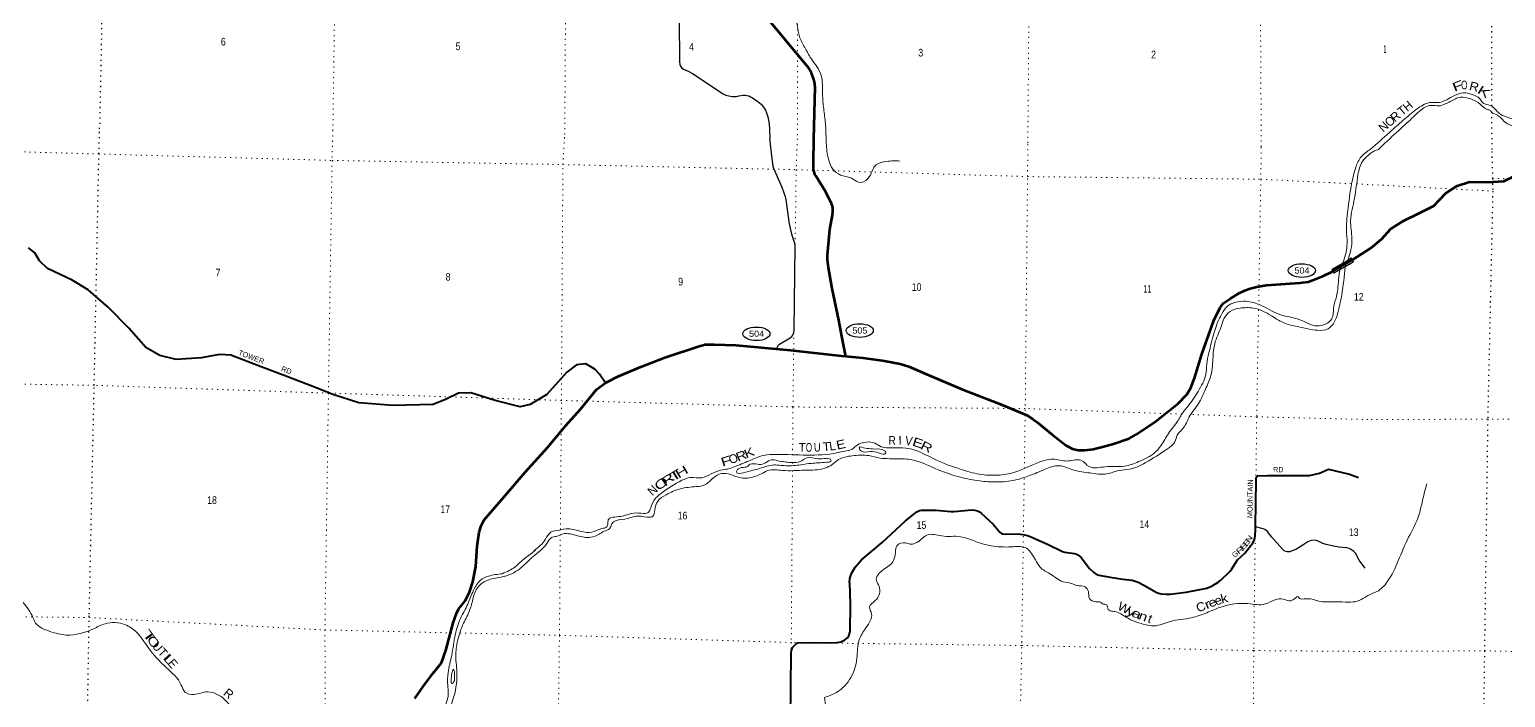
# Model space of a CAD drawing. Header units: feet. Extents: x -509309 to -252658, y -547785 to -360805.
# Drawn here: x -442068 to -408342, y -420938 to -405679 of the extents above; entities that cross this region are included whole.
import ezdxf
from ezdxf.enums import TextEntityAlignment as Align

# ---------------------------------------------------------------- set-up
doc = ezdxf.new("R2010")
doc.units = ezdxf.units.FT
doc.header["$LTSCALE"] = 80
doc.linetypes.add('DOTTED', pattern=[1.5, 0.3, -1.2])
for name, color, linetype, lineweight in [('17', 7, 'Continuous', 25), ('23', 7, 'Continuous', 70), ('26', 7, 'Continuous', 40), ('27', 7, 'Continuous', 13), ('29', 7, 'Continuous', 25), ('39', 7, 'Continuous', 13), ('59', 7, 'Continuous', 13), ('6', 7, 'DOTTED', 25), ('7', 7, 'DOTTED', 13)]:
    doc.layers.add(name, color=color, linetype=linetype, lineweight=lineweight)
doc.layers.add('41', color=7, linetype='Continuous')

msp = doc.modelspace()

# ---------------------------------------------------------------- linework, layer by layer
at = {"layer": '17'}
for centre in [(-412994.41, -411185.28), (-423096.12, -412556.21), (-425456.98, -412629.91)]:
    msp.add_ellipse(centre, major_axis=(309.24, -1), ratio=0.500121, dxfattribs=at)
at = {"layer": '23'}
for points in [[(-424143.1, -408181.88), (-424116.96, -406995.33), (-424121.62, -406927.53), (-424124.25, -406909.11), (-424143.31, -406822.94), (-424174.87, -406733.5), (-424201.83, -406668.4), (-424207.09, -406653.93), (-424220.24, -406624.99), (-424241.67, -406590.73), (-424263.18, -406560.15), (-429402.97, -400373.04)], [(-423419.84, -413138.94), (-423424.69, -413113.79), (-423484.43, -412804.03), (-423574.09, -412317.9), (-423729.74, -411591.33), (-423811.51, -411113.38), (-423835.23, -410934.96), (-423836.61, -410835.5), (-423779.62, -410243.51), (-423717.47, -409921), (-423708.52, -409833.44), (-423712.67, -409764.85), (-423720.98, -409717.05), (-423740.74, -409653.2), (-423876.52, -409381.32), (-424101.18, -409023.37), (-424119.83, -408989.65), (-424133.33, -408952.76), (-424145.79, -408907.56), (-424152.03, -408846.77), (-424156.1, -408726.84), (-424143.1, -408181.88)], [(-411413.63, -410666.41), (-411175.46, -410466.7), (-410964.74, -410235.18), (-410674.4, -410045.19), (-410297.94, -409868.72), (-409981.94, -409705.29), (-409707.98, -409414.55), (-409446.12, -409246.18), (-409161.54, -409160.58), (-408749.93, -409163.54), (-408376.03, -409139.73), (-408125.08, -409023.42), (-407834.7, -408831.43), (-407636.72, -408760.44), (-407319.13, -408741.7), (-407040.08, -408746.43), (-406823.86, -408665.7), (-406699.42, -408549.26), (-406665.33, -408497.51)], [(-423419.84, -413138.94), (-423026.91, -413180.36), (-422533.6, -413245.74), (-422175.07, -413316.69), (-421976.9, -413380.03), (-421514.45, -413578.15), (-420766.36, -413893.49), (-419917.98, -414220.73), (-419275.6, -414489.9), (-419151.49, -414568.92), (-419031.35, -414655.22), (-418694.78, -414938.85), (-418383.59, -415181.81), (-418237.38, -415261.06), (-418108.18, -415291.42), (-417954.84, -415290.16), (-417759.88, -415261.66), (-417551.81, -415215.33), (-417295.35, -415141.57), (-416941.35, -415019.44), (-416778.97, -414930.57), (-416337.33, -414634.55), (-415823.3, -414223.88), (-415620.49, -414014.54), (-415528.31, -413864.31), (-415446.91, -413643.82), (-415278.08, -413092.1), (-415002.89, -412329.24), (-414860.69, -412026.3), (-414784.57, -411933.4), (-414623.75, -411819.59), (-414443.85, -411706.84), (-414284.66, -411632.86), (-414177.93, -411594.6), (-414020.04, -411553.03), (-413806.14, -411517.05), (-413041.32, -411464.81), (-412852.48, -411444.95), (-412762.91, -411409.64), (-412497.62, -411301.96), (-412309.68, -411212.64), (-411841.44, -410938.4), (-411839.99, -410937.48), (-411413.63, -410666.41)], [(-428904.85, -413753.2), (-428864.31, -413724.02), (-428620.87, -413601.86), (-428100.3, -413384.3), (-427547.61, -413169.34), (-426742.47, -412901.54), (-426678.08, -412885.85), (-426636.52, -412876.6), (-426592.9, -412872.44), (-426424.63, -412876.45), (-425930.36, -412889.59), (-424680.05, -413001.1), (-423512.45, -413129.18), (-423419.84, -413138.94)], [(-433261.4, -420958.36), (-433069.52, -420686.49), (-432855.05, -420388.9), (-432655.67, -420147.32), (-432556.07, -419865.71), (-432389.76, -419231.52), (-432314.57, -419023.12), (-432263.53, -418922.25), (-432111.25, -418728.05), (-432013.18, -418530.84), (-431934.56, -418297.09), (-431867.81, -417942.5), (-431835.25, -417478.72), (-431793.28, -417159.86), (-431749.5, -417017.38), (-431679.65, -416880.51), (-431238.14, -416367.99), (-430739.13, -415788.18), (-430228.35, -415224.67), (-429811.15, -414721.75), (-429480.82, -414353.93), (-429114.84, -413904.35), (-428904.85, -413753.2)]]:
    msp.add_lwpolyline(points, dxfattribs=at)
at = {"layer": '26'}
for points in [[(-428904.85, -413753.2), (-428929.38, -413718.6), (-429046.15, -413553.81), (-429150.57, -413437.3), (-429355.47, -413318.93), (-429570.89, -413337.07), (-429789.01, -413503.93), (-430250.61, -414016.08), (-430626.72, -414248.36), (-430856.82, -414300.41), (-431431.07, -414153.12), (-431984.74, -413980.07), (-432268.27, -413984.89), (-432564.47, -414134.22), (-432847.88, -414243.58), (-433756.98, -414271.04), (-434545.8, -414206.23), (-435113.43, -414026.9), (-435552.38, -413845.92), (-436249.1, -413579.77), (-436271.06, -413571.32), (-436937.92, -413321.81), (-437464.96, -413121.11), (-437715.86, -413100.4), (-437941.73, -413140.46), (-438137.38, -413177.06), (-438715.06, -413218.67), (-439087.26, -413125.36), (-439409.62, -412944.52), (-439797.6, -412503.14), (-440267.24, -412020.05), (-440724.35, -411621.62), (-441092.31, -411405.77), (-441654.28, -411136.07), (-441840.11, -410963.78), (-441945.33, -410780.92), (-442091.99, -410665.63)], [(-424712.71, -424525.58), (-424663.88, -419928.25), (-424656.6, -419863.94), (-424629.91, -419793.56), (-424558.17, -419717.93), (-424511.04, -419690.42), (-424257.52, -419685.57), (-423763.22, -419686.17), (-423623.36, -419680.52), (-423530.32, -419664.33), (-423444.71, -419630.64), (-423380.37, -419576.61), (-423349.15, -419526.72), (-423319.43, -419430.98), (-423309.97, -418799.92), (-423323.35, -418319.22), (-423327.33, -418317.13), (-423320.06, -418219.47), (-423283.27, -418104.86), (-423203.73, -417957.6), (-423058.5, -417793.39), (-422584.95, -417398.05), (-422051.26, -416901.3), (-421791.13, -416696.05), (-421728.81, -416666.96), (-421684.99, -416656.77), (-421349.36, -416660.95), (-421018.2, -416689.18), (-420939.42, -416689.82), (-420533.1, -416653.9), (-420474.1, -416656.57), (-420405.55, -416673.19), (-420357.77, -416696.05), (-420323.34, -416726.12), (-420050.49, -416976.4), (-419893.02, -417160.23), (-419867.51, -417183.43), (-419834.27, -417195.9), (-419771.2, -417204.7), (-419475.66, -417202.11), (-419371.02, -417214.6), (-419267.15, -417237.46), (-419203.32, -417259.4), (-418808.5, -417435.54), (-418461.77, -417602.76), (-418409.21, -417618.84), (-418193.23, -417647.92), (-418155.78, -417658.33), (-418116.3, -417678.07), (-418040.07, -417737.19), (-417843.68, -417992.1), (-417750.69, -418085.42), (-417692.53, -418121.8), (-417635.42, -418146.71), (-417376.85, -418187.67), (-417082.26, -418237.33), (-416869.62, -418261.35), (-416732.79, -418305.72), (-416604.22, -418368.77), (-416319.74, -418532.83), (-416267.46, -418553.04), (-416209.3, -418567.59), (-416091.46, -418581.27), (-416001.56, -418580.06), (-415636.29, -418533.37), (-415164.17, -418437.55), (-415075.07, -418402.37), (-415002.36, -418364.96), (-414910.96, -418308.84), (-414847.32, -418258.44), (-414634.67, -418049.05), (-414593.29, -417995.76), (-414467.05, -417797.06), (-414297.42, -417643.39), (-414109.98, -417395.56), (-414077.94, -417326.83), (-414059.25, -417241.62), (-414053.74, -417102.23), (-414052.53, -417022.15), (-414048.88, -416499.18), (-414042.21, -415975.61), (-414036.74, -415909.3), (-414007.98, -415875.65), (-413779.6, -415863.37), (-412817.77, -415865.44), (-412593.73, -415815.29), (-412384.92, -415718.63), (-411906.7, -415840.03), (-411700.92, -415910.16)]]:
    msp.add_lwpolyline(points, dxfattribs=at)
at = {"layer": '29'}
for points in [[(-427143.74, -400598.3), (-427177.75, -401481.95), (-427223.75, -403121.78), (-427220.91, -405452.24), (-427211.92, -406418.96)], [(-427211.92, -406418.96), (-427206.38, -406477.58), (-427190.69, -406517.61), (-427160.02, -406561.08), (-427125.78, -406582.55), (-427020.68, -406632.03), (-426915.59, -406684.6), (-426217.02, -407145.38), (-426155.42, -407174.95), (-426090.29, -407194.86), (-426050.32, -407204.33), (-426006.27, -407208.19), (-425957.38, -407210.32), (-425913.54, -407206.64), (-425858.47, -407194.86), (-425762.65, -407176.3), (-425720.35, -407175.72), (-425674.76, -407182.68), (-425633.8, -407195.82), (-425590.52, -407212.83), (-425546.28, -407241.25), (-425422.64, -407321.65), (-425347.88, -407384.46), (-425295.91, -407451.53), (-425253.6, -407517.44), (-425227.91, -407581.42), (-425198.73, -407675.94), (-425175.36, -407785.52), (-425159.33, -407925.66), (-425156.81, -407964.88), (-425153.72, -408165.89)], [(-424990.04, -412965.41), (-424960.12, -412894.27), (-424933.15, -412862.75), (-424683.88, -412721.43), (-424646.45, -412692.67), (-424623.6, -412659.42), (-424606.98, -412619.93), (-424592.48, -412555.17), (-424575.86, -410626.53), (-424582.05, -410574.88), (-424590.36, -410541.62), (-424634.03, -410410.39), (-424665.15, -410296.38), (-424708.81, -410069.56), (-424775.28, -409562.46), (-424789.79, -409500.39), (-424866.68, -409288.13), (-425057.79, -408855.85), (-425072.3, -408796.88), (-425099.34, -408623.08), (-425153.99, -408168.99)], [(-411544.45, -417981.37), (-411649.53, -417853.7), (-411682.77, -417803.81), (-411772.1, -417639.62), (-411807.41, -417600.14), (-411882.19, -417550.26), (-411913.36, -417531.55), (-411969.44, -417517.01), (-412152.25, -417500.38), (-412268.58, -417479.6), (-412438.92, -417445.3), (-412517.86, -417417.25), (-412609.26, -417371.53), (-412657.04, -417353.85), (-412717.29, -417342.43), (-412783.76, -417353.85), (-412854.39, -417379.84), (-412945.79, -417442.19), (-413132.75, -417554.42), (-413236.62, -417599.09), (-413269.86, -417609.49), (-413303.1, -417612.61), (-413330.1, -417611.56), (-413357.11, -417604.3), (-413396.57, -417584.55), (-413440.2, -417550.26), (-413681.17, -417275.92), (-413780.88, -417148.1), (-413843.21, -417101.34), (-413876.44, -417087.83), (-414052.74, -417036.02)]]:
    msp.add_lwpolyline(points, dxfattribs=at)
msp.add_spline([(-424977.92, -412977.7), (-424981.11, -412975.45), (-424988.36, -412967.6)], degree=3, dxfattribs=at)
at = {"layer": '39'}
for points in [[(-426292.91, -401817.97), (-426252.98, -401964.65), (-426181.51, -402317.94), (-426029.59, -402666.77), (-425595.69, -403081.49), (-425335.33, -403432.47), (-425208.56, -403627.99), (-425057.76, -403828.02), (-424949.83, -404165.93), (-424926.43, -404614.78), (-424880.26, -405132.44), (-424783.69, -405228.85), (-424604, -405389.23), (-424521.72, -405599.96), (-424474.08, -405836.16), (-424354.43, -406087.84), (-424206.62, -406338.07), (-424079.61, -406521.54), (-423977.2, -406730.66), (-423951.11, -406938.28), (-423943.04, -407246.08), (-423909.22, -407572.48), (-423874.78, -407913.97), (-423865.11, -408187.21)], [(-411371.29, -408367.23), (-410943.85, -407987.59), (-410644.14, -407718.71), (-410330.7, -407470.15), (-410041.33, -407343.89), (-409858.49, -407344.69), (-409684.66, -407281.01), (-409504.32, -407187.26), (-409308.43, -407125.92), (-409062.09, -407175.96), (-408940.69, -407248.21), (-408834.16, -407370.51), (-408690.15, -407410.93), (-408525.72, -407556.24), (-408364.66, -407661.27), (-408120.62, -407729.38), (-407776.21, -407803.05), (-407722.2, -407817.95), (-407309.13, -407870.56), (-406755.77, -407820.75), (-406564.61, -407678.91), (-406455.67, -407403.07), (-406326.97, -407022.97), (-406172.93, -406691.52), (-406101.19, -406479.46), (-405811.46, -406206.41), (-405567.35, -406021.13), (-405305.27, -406091.53), (-404903.25, -406206.3), (-404611.53, -406431.99), (-404414.96, -406577.8), (-404312.61, -406585.4), (-404234.56, -406604.7), (-404177.76, -406696.07), (-404133.31, -406805.34), (-404017.87, -406873.48), (-403955.83, -406888.51), (-403953.82, -406888.54), (-403827.33, -406894.51), (-403668.41, -407007.56), (-403506.22, -407166.91), (-403421.85, -407292.88), (-403379.05, -407380.01), (-403304.15, -407594.32), (-403201.71, -407969.94), (-403144.59, -408290.56), (-403113.09, -408560.01)], [(-411242.49, -408415.81), (-410832, -408029.53), (-410479.16, -407705.16), (-410204.11, -407470.09), (-410036.37, -407410.33), (-409859.76, -407423.1), (-409716.39, -407379.06), (-409487.44, -407261.92), (-409370.32, -407225.51), (-409133.86, -407265.35), (-408920.8, -407385.26), (-408735.99, -407512.78), (-408676.15, -407539.84), (-408674.24, -407545.91), (-408554.91, -407622.15), (-408360.61, -407784), (-408069.47, -407921.2), (-407751.17, -407994.47), (-407223.18, -408022.7), (-407066.43, -408021.09), (-406846.75, -407980.23), (-406581.46, -407851.59), (-406460.8, -407720.72), (-406367.25, -407402.42), (-406315.79, -407202.12), (-406253.36, -407068.34), (-406167.75, -406868.56), (-406017.18, -406627.55), (-405873.77, -406332.14), (-405681.99, -406152.09), (-405572.77, -406107.52), (-405398.75, -406156.45), (-405166.83, -406228.39), (-405008.75, -406269.03), (-404767.5, -406385.35), (-404594.65, -406506.66), (-404430.29, -406655.99), (-404320.45, -406697.89), (-404192.05, -406834.6), (-404060.9, -406925.1), (-403876.52, -407078.76), (-403682.64, -407266.75), (-403562.02, -407387.25), (-403454.58, -407453.25), (-403372.06, -407569.15), (-403309.4, -407920.02), (-403234.5, -408259.01), (-403241.47, -408441.9), (-403231.22, -408557.93)], [(-423865.12, -408187.11), (-423831.29, -408551.9), (-423633.4, -408945.55), (-423422, -409037.9), (-423283.97, -409074.62), (-423122.84, -409168.06), (-422910.24, -409083.53), (-422719.55, -408767.41), (-422478.96, -408691.43), (-422325.95, -408678.17), (-422181.3, -408682.85)], [(-411426.47, -408412.49), (-411640.2, -408587.8), (-411758.98, -408818.8), (-411840.78, -409116.83), (-411936.58, -409742.27), (-411973.91, -410248.17), (-411961.6, -410566.03), (-411983.3, -410764.64), (-412128.7, -411173.3)], [(-411371.29, -408367.23), (-411392.52, -408386.86), (-411426.47, -408412.49)], [(-411374.29, -408470.88), (-411335.76, -408451.92), (-411293.33, -408434.11), (-411242.49, -408415.81)], [(-411374.28, -408470.87), (-411607.9, -408690.92), (-411711.95, -408996.57), (-411789.99, -409529.87), (-411881.81, -410046.83), (-411850.97, -410451.47), (-411873.65, -410704.35), (-412005.79, -411103.49)], [(-412005.79, -411103.49), (-412083.41, -411737.79), (-412160.42, -412104.25), (-412253.59, -412363.87), (-412397.07, -412516.02), (-412634.88, -412549.82), (-413063.64, -412471.56), (-413365.8, -412395.62), (-413690.24, -412218.76), (-414097.11, -412042.4), (-414402.7, -412044.8), (-414635.18, -412116.9), (-414768.72, -412275.26), (-414837.64, -412466.62), (-414986.37, -412858.25), (-415023.93, -413155.08), (-415071.79, -413576.36), (-415196.16, -413893.7), (-415354.87, -414220.46), (-415567.51, -414528.14), (-415711.06, -414794.87), (-415840.4, -414943.25), (-415897.51, -415099), (-416067.25, -415258.71), (-416573.61, -415579.05), (-416934.04, -415723.18), (-417177.85, -415754.86), (-417448.59, -415830.28), (-417842.19, -415808.95), (-418204.82, -415741.95), (-418546.76, -415643.17), (-418859.81, -415723.84), (-419218.27, -415870.01), (-419533.61, -415966.72), (-419982.75, -416014.72), (-420352.21, -415991.83), (-420792.92, -415907.31), (-421308.41, -415734.97), (-421861.28, -415517.71), (-422204.39, -415483.24), (-422630.26, -415467.34), (-422892.6, -415412.24), (-423270.6, -415417.33), (-423581.75, -415504.07), (-423730.56, -415617.92), (-423892.85, -415699.36), (-424343.97, -415745.32), (-424864.72, -415751.79), (-425194.43, -415753.75), (-425352.63, -415831.25), (-425548.98, -415906.03), (-425844.63, -415914.64), (-426056.4, -415842.39), (-426257.06, -415822.61), (-426441.78, -415921.72), (-426633.64, -416081.02), (-426831.33, -416119.59), (-427196.11, -416171.16), (-427518.18, -416305.94), (-427709.78, -416451.16), (-427779.78, -416652.91), (-427836.89, -416808.66), (-427955.63, -416816.52), (-428204.56, -416797.86), (-428465.06, -416863.42), (-428721.51, -416927.04), (-428768.79, -416984.46), (-428808.61, -417074.19), (-428938.5, -417142.15), (-429054.25, -417206.36), (-429240.47, -417277.3), (-429549.39, -417241.45), (-429870.29, -417201.36), (-430030.1, -417256.71), (-430139.2, -417286.86), (-430246.1, -417417.57), (-430561.15, -417719.33), (-430833.09, -417971.63), (-431194.4, -418163.99), (-431205.88, -418166.88), (-431551.37, -418243.2), (-431714.04, -418318.08), (-431857.99, -418476.49), (-431955.13, -418765.11)], [(-412128.7, -411173.3), (-412148.41, -411332.52), (-412204.74, -411777.77), (-412265.25, -412009.84), (-412312.52, -412288.4), (-412645.11, -412449.12), (-413042.56, -412307.1), (-413514.72, -412183.81), (-413969.02, -411962.34), (-414329.45, -411885.33), (-414585.64, -411934.88), (-414690.81, -411997.18), (-414820.37, -412169.98), (-414947.05, -412437.82), (-415007.51, -412622.14), (-415118.81, -413066.89), (-415167.73, -413325.32), (-415190.09, -413560.11), (-415365.94, -413944.85), (-415599.34, -414288.32), (-415691.77, -414397.19), (-415824.25, -414607.83), (-416042.81, -414909.37), (-416216.69, -415185.59), (-416370.58, -415357.65), (-416725.86, -415550.11), (-417043.36, -415654.82), (-417485.82, -415666.76), (-417857.61, -415661.92), (-418041.94, -415517.8), (-418323.67, -415534.71), (-418640.59, -415496.7), (-418979.39, -415556.79), (-419554.58, -415793.45), (-419951.81, -415860.5), (-420357.44, -415836.94), (-420781.59, -415726.59), (-421356.57, -415508.93), (-421835.01, -415289.02), (-422117.44, -415233.55), (-422443.16, -415237.6), (-422609.48, -415208.4), (-422750.76, -415129.4), (-422999.69, -415110.74), (-423139.36, -415164.45), (-423288.1, -415274.28), (-423439.55, -415311.69), (-423619.12, -415348.59), (-424303.53, -415400.29), (-424986.72, -415385.68), (-425298.74, -415410.08), (-425622.56, -415530.75), (-425968.86, -415671.12), (-426116.46, -415718.65), (-426269.7, -415743.97), (-426490.38, -415830.36), (-426703.06, -415918.91), (-426968.27, -415912.01), (-427158.41, -415976.86), (-427646.43, -416283.47), (-427793.78, -416427.5), (-427894.47, -416658.84), (-427947.89, -416722.18), (-428044.56, -416732.46), (-428255.52, -416726.56), (-428516.03, -416792.12), (-428691.33, -416815.02), (-428832.87, -416860.65), (-428854.54, -416946.69), (-428876.35, -417040.78), (-428991.62, -417078.86), (-429220.3, -417163.09), (-429473.21, -417142.34), (-429803.87, -417085.99), (-430053.88, -417127.61), (-430061.92, -417127.46), (-430224.69, -417235.03), (-430354.8, -417425.62), (-430538.72, -417591.09), (-430528.56, -417585.24), (-430773.32, -417779.75), (-430981.69, -417962.86), (-431265.79, -418110.4)], [(-424636.26, -415569.05), (-424463.04, -415550.13), (-424296.58, -415460.73), (-424057.82, -415485.24), (-423858.62, -415474.84), (-423766.55, -415496.64), (-423750.98, -415525.07), (-423848.17, -415563.48), (-424200.42, -415589.15), (-424440.21, -415620.91), (-424788.4, -415644.65), (-425095.67, -415628.93), (-425424.97, -415719.35), (-425588.55, -415760.56), (-425912.52, -415778.7), (-425873.17, -415715.1), (-425723.73, -415677.65), (-425638.68, -415643.03), (-425601.92, -415611.55), (-425431.04, -415610.68), (-425281.97, -415593.33), (-425143.9, -415517.47), (-424969.22, -415528.73), (-424804.88, -415555.89), (-424682.48, -415568.2), (-424636.26, -415569.05)], [(-423090, -415213.6), (-422759.2, -415261.92), (-422528.77, -415302.36), (-422501.36, -415343.07), (-422505.75, -415363.09), (-422646.3, -415354.47), (-422854.74, -415320.47), (-423057.56, -415308.69), (-423104.65, -415245.5), (-423090, -415213.6)], [(-410140.53, -416054.16), (-410248.11, -416482.34), (-410319.24, -416772.49), (-410554.64, -417278.88), (-410790.45, -417809.37), (-411043.58, -418295.37), (-411280.25, -418518.41), (-411460.3, -418597.75), (-411555.88, -418654.29)], [(-443139.97, -416239.97), (-442725.43, -416540.08), (-442546.77, -416774.56), (-442390.57, -417139.29), (-442334.05, -417568.52), (-442389.62, -418082.13), (-442418.81, -418361.03), (-442344.35, -418577.5), (-442124.76, -418883.09), (-442009.49, -419066.15), (-441928.16, -419236.51), (-441601.96, -419427.47), (-441227.57, -419510.77), (-440601.81, -419367.52), (-440338.38, -419251.76), (-439886.5, -419274.17), (-439626.25, -419443.81), (-439357.23, -419794.54), (-438945.39, -420250.43), (-438598.91, -420652.85), (-438517.4, -420813.17), (-438311.37, -420869.24), (-438002.71, -420808.59), (-437748.74, -420881.62), (-437377.93, -421272.43), (-437206.46, -421571.1), (-437104.93, -421846.38)], [(-423899.14, -420937.72), (-423626.11, -420820.47), (-423298.27, -420478.73), (-423159.73, -420045.05), (-423111.83, -419621.77), (-422956.11, -419349.23), (-422848.37, -419172.3), (-422825.75, -419034.01), (-422873.03, -418870.3), (-422741.76, -418725.97), (-422655.39, -418397.88), (-422717.28, -418264.06), (-422590.61, -418041.24), (-422343.77, -417842.76), (-422283.52, -417624.75), (-422248.56, -417470.6), (-422052.43, -417407.88), (-421942.38, -417436.04), (-421833.47, -417415.94), (-421750.24, -417371.23), (-421670.62, -417304.35), (-421562.7, -417227.94), (-421221.34, -417248.31), (-420795.47, -417264.21), (-420433.72, -417379.43), (-420043.62, -417483.12), (-419581.47, -417493.66), (-419288.59, -417527.2), (-419170.21, -417650), (-419082.34, -417792.35), (-418976.86, -417961.15), (-418752.45, -418112.04), (-418450.18, -418292.51), (-418267.98, -418332.05), (-418132.21, -418382.8), (-417947.77, -418410.33), (-417873.38, -418520.26), (-417846.05, -418675.55), (-417696.65, -418750.68), (-417594.32, -418760.61), (-417554.75, -418795.51), (-417450.73, -418823.56), (-417418.39, -418924.68), (-417372.76, -418957.68), (-417266.51, -418973.71), (-416997.64, -419111.35), (-416618.46, -419263.09), (-416365.88, -419301.92), (-416004.25, -419202.04), (-415516.23, -419116.56), (-415166.36, -419000.39), (-414844.4, -418871.64), (-414229.89, -418794.52), (-413832.01, -418801.86), (-413607.09, -418703.48), (-413415.89, -418690.93), (-413243.73, -418730.29), (-413178.74, -418693.29), (-413069.27, -418643.04), (-413069.31, -418645.05), (-412879.03, -418682.74), (-412608.66, -418737.98), (-412231.02, -418752.99), (-411931.64, -418760.52)], [(-431265.79, -418110.4), (-431582.42, -418166.88), (-431760.94, -418256.06), (-431921.33, -418489.45), (-431991.15, -418645.83), (-432052.35, -418805.53), (-432221.18, -419136.12), (-432338.43, -419503.85), (-432421.4, -419976.75), (-432501.01, -420375.33), (-432510.25, -420662.63), (-432499.33, -420835.72), (-432558.62, -421112.04), (-432760.52, -421602.85), (-432932.57, -421999.73), (-433100.05, -422255.96), (-433278.93, -422586.37), (-433520.62, -422833.2), (-433707.58, -423054.9), (-433943.56, -423319.93), (-434227.05, -423543.87), (-434710.24, -423806.35), (-434991.21, -424002.2), (-435237.03, -424144.42), (-435446.85, -424297.35), (-435860.96, -424518.88), (-436108.75, -424659.05), (-436279.15, -424744.36), (-436539.11, -424669.21), (-436715.03, -424505.14), (-436858.16, -424242.55)], [(-431955.13, -418765.11), (-432004.38, -418931.05), (-432148.66, -419237.97), (-432286.73, -419645.53), (-432327.1, -419986.53), (-432300.61, -420409.18), (-432391.51, -420986.47), (-432571.85, -421618.39), (-432598.19, -421851.1), (-432722.05, -422140.31), (-432888.54, -422342.29), (-433130.38, -422597.15), (-433342.54, -422878.7), (-433432.68, -423082.09), (-433547.69, -423216.67), (-433752.33, -423305.36), (-433902.9, -423405.11), (-433903.08, -423415.16), (-434209.51, -423684.92), (-434642.65, -423958.37), (-435259.13, -424254.57), (-435499.06, -424404.94), (-435553.65, -424422.03), (-435747.33, -424571.24), (-435885.95, -424677.23), (-436078.27, -424752.09), (-436157.41, -424792.84), (-436148.1, -424833.22), (-436052.66, -424891.27), (-435938.89, -425046.15), (-435890.33, -425139.52), (-435865.81, -425228.42), (-435660.77, -425338.75), (-435229.42, -425384.9), (-435060.95, -425295.54), (-434812.87, -425249.86), (-434702.97, -425286.06), (-434551.89, -425489.87), (-434486.89, -425674.01), (-434415.64, -425735.63), (-434262.77, -425730.41), (-434133.73, -425708.67), (-434066.57, -425774.24), (-433967.81, -425759.97), (-433805.3, -425666.48), (-433634.2, -425653.55), (-433161.38, -425740.67), (-432708.22, -425803.31), (-432526.01, -425953.42), (-432549.68, -426149.99), (-432676.87, -426400.94), (-432687.39, -426537.45), (-432693.22, -426599.27)], [(-411931.64, -418760.52), (-411730.21, -418738.1), (-411555.64, -418654.15)], [(-432386.87, -420288.98), (-432414.71, -420382.95), (-432433.93, -420555.48), (-432425.01, -420617.97), (-432369.95, -420574.76), (-432358.15, -420478.48), (-432359.72, -420343.76), (-432386.87, -420288.98)], [(-424530.78, -424120.96), (-424387.52, -423892.22), (-424200.85, -423686.59), (-424139.62, -423414.32), (-424056.25, -423251.01), (-423833.52, -423162.65), (-423680.98, -422954.38), (-423674.59, -422602.7), (-423858.55, -422549.05), (-423963.12, -422551.14), (-423993.08, -422429.97), (-424102.76, -422381.71), (-424149.27, -422286.37), (-424067.83, -422119.01), (-424122.57, -422033.56), (-424251.79, -422065.36), (-424307.66, -421931.65), (-424321.73, -421820.82), (-424168.31, -421785.45), (-424118.26, -421685.86), (-424145.55, -421528.56), (-424051.18, -421534.32), (-423931.26, -421572.72), (-423890.85, -421450.83), (-423935.21, -421347.49), (-423872.77, -421230.04), (-423873.65, -421167.7), (-423899.14, -420937.72)]]:
    msp.add_spline(points, degree=3, dxfattribs=at)
at = {"layer": '59'}
for p, q in [((-411868.99, -410896.67), (-411812.44, -410985.14)), ((-412255.48, -411245.72), (-412307.58, -411154.56))]:
    msp.add_line(p, q, dxfattribs=at)
for points in [[(-412306.14, -411153.84), (-411961.67, -410956.99), (-411869.24, -410896.42)], [(-411871.56, -410907.5), (-411957.49, -410963.81), (-412296.61, -411157.62), (-412252.81, -411234.26)], [(-412255.48, -411245), (-411908.24, -411046.57), (-411813.44, -410984.45)], [(-412252.81, -411234.26), (-411912.42, -411039.75), (-411824.04, -410981.84), (-411871.56, -410907.5)]]:
    msp.add_lwpolyline(points, dxfattribs=at)
at = {"layer": '6'}
msp.add_line((-408658.81, -407556.9), (-408656.09, -408462.24), dxfattribs=at)
for points in [[(-407896.66, -362741.79), (-407962.13, -366788.85), (-408084.02, -371975.23), (-408186.12, -377304.69), (-408203.42, -377380.84), (-408337.82, -382595.18), (-408345.47, -382695.61), (-408456.34, -387821.83), (-408464.22, -387936.33), (-408564.5, -393153.21), (-408672.59, -398480.57), (-408670.03, -403799.57), (-408659.16, -407435.88)], [(-439740.27, -374634.93), (-439811.54, -376893.25), (-439898.45, -381837.92), (-440038.91, -387434.93), (-440298.21, -398068.47), (-440377.32, -403369.14), (-440465.3, -407875.13)], [(-441380.88, -453578.23), (-441343.09, -451082.25), (-441286.34, -445747.98), (-441190.79, -440490.83), (-441020.62, -435110.41), (-440880.24, -429819.91), (-440795.46, -424492.2), (-440702.93, -419038.01), (-440589.19, -413807.29), (-440481.07, -408522.22), (-440466.21, -407950.24), (-440465.3, -407875.13)], [(-408656.09, -408462.24), (-408636.07, -409079.07), (-408632.88, -409368.47), (-408748.34, -414580.78), (-408822.94, -419872.15), (-408887.41, -425157.66), (-408995.58, -430414.31), (-409112.31, -435702.95), (-409229.92, -441043.83), (-409398.01, -446401.93), (-409426.22, -447490.09)]]:
    msp.add_lwpolyline(points, dxfattribs=at)
at = {"layer": '7'}
for p, q in [((-408636.07, -409079.07), (-403443.76, -409146.72)), ((-411742.91, -409206.22), (-411387.83, -409223.73)), ((-411387.83, -409223.73), (-408632.88, -409368.47)), ((-424632.1, -415568.6), (-424632.57, -415636.58))]:
    msp.add_line(p, q, dxfattribs=at)
for points in [[(-423768.04, -363592.88), (-423845.04, -366551.25), (-423848.01, -371724.78), (-424021.57, -377130.16), (-424170.89, -382425.43), (-424224.05, -387734.67), (-424361.53, -392937.68), (-424694.06, -398356.01), (-424513.48, -403629.63), (-424522.16, -408174.9)], [(-419256.01, -408271.49), (-419219.62, -403721.94), (-419196.58, -398412.12), (-419122.36, -393018.89), (-418954.05, -387814.44), (-418851.59, -382552.43), (-418774.81, -377165.24), (-418596.55, -371828.32), (-418548.54, -366577.3), (-418500.19, -363982.55)], [(-429837.12, -408076.19), (-429810.35, -403450.85), (-429795.23, -398168.97), (-429663.34, -392943.74), (-429521.55, -387622.18), (-429374.12, -382320.84), (-429327.53, -377039.63), (-429064.89, -371702.36), (-429088.35, -366407.7), (-429082.42, -366101.12)], [(-413872.53, -397177.1), (-413893.73, -398558.89), (-413949.03, -403771.57), (-413920.74, -408368.1)], [(-435032.25, -401036.02), (-435070.31, -403405.41), (-435135.87, -407976.57)], [(-435135.87, -407976.57), (-435154.75, -408668.71), (-435237.29, -413984.41), (-435317.54, -419394.63), (-435294.35, -424185.15)], [(-429938.26, -417104.08), (-429913.34, -414150.96), (-429879.75, -408764), (-429837.12, -408076.19)], [(-424522.16, -408174.9), (-424548.86, -408880.42), (-424623.26, -414300.8), (-424630.88, -415394.92)], [(-419335.7, -415708.62), (-419314.24, -414262.05), (-419262.95, -409038.22), (-419256.01, -408271.49)], [(-413920.74, -408368.1), (-413933.04, -409098.34), (-413981.84, -411957.65)], [(-443025.69, -408450.44), (-440481.07, -408522.22), (-435154.75, -408668.71), (-429879.75, -408764), (-424548.86, -408880.42), (-419262.95, -409038.22), (-413933.04, -409098.34), (-411856.1, -409200.65)], [(-413983.98, -412083.33), (-414025.67, -414526.42), (-414094.59, -419866.49), (-414110.82, -425183.4), (-414246.5, -430435.8), (-414386.4, -435700.18), (-414419.15, -441151.48), (-414510.64, -443734.31)], [(-415735.82, -414464.99), (-419317.03, -414336.35), (-424623.26, -414300.8), (-429913.34, -414150.96), (-435237.29, -413984.41), (-440589.19, -413807.29), (-442857.17, -413768.53)], [(-411483.76, -414588.18), (-414025.67, -414526.42), (-415530.33, -414472.37)], [(-391091.88, -414685.09), (-392941.79, -414649.64), (-398203.24, -414544.43), (-403580.73, -414533.7), (-408748.34, -414580.78), (-411483.76, -414588.18)], [(-424633.36, -415749.07), (-424660.76, -419681.65), (-424716.2, -424943.57), (-424751.81, -426989.76)], [(-419564.35, -431694.59), (-419533.84, -430356.37), (-419498.49, -425094.08), (-419394.56, -419676.29), (-419338.71, -415911.74)], [(-430056.98, -427223.57), (-430028.89, -424821.45), (-429958.62, -419517.59), (-429939.2, -417215.99)], [(-443230.44, -419081.54), (-440705.72, -419112.31), (-435317.54, -419394.63), (-432329.84, -419463.18)], [(-432234.11, -419465.38), (-429958.62, -419517.59), (-424586.46, -419684.44), (-419397.35, -419750.59), (-414094.59, -419866.49), (-411578.5, -419886.2)], [(-411578.5, -419886.2), (-408822.94, -419872.15), (-403635.84, -419980.12), (-398281.37, -419926.16), (-392935.95, -420056.43), (-388269.99, -420123.58)]]:
    msp.add_lwpolyline(points, dxfattribs=at)

# ---------------------------------------------------------------- texts
at = {"layer": '17', "width": 1.1}
for s, p in [('504', (-412991.52, -411253.59)), ('504', (-425454.09, -412698.22)), ('505', (-423093.23, -412624.52))]:
    msp.add_text(s, height=140, dxfattribs=at).set_placement(p, align=Align.CENTER)
at = {"layer": '27'}
for s, rotation, p in [('TOWER', 339.146, (-437308.43, -413105.25)), ('RD', 339.279, (-436327.37, -413475.05)), ('MOUNTAIN', 89.261, (-414124.29, -416840.56))]:
    msp.add_text(s, height=120, rotation=rotation, dxfattribs=at).set_placement(p)
at = {"layer": '27', "width": 0.8}
msp.add_text('RD', height=120, rotation=0.294, dxfattribs=at).set_placement((-413647.74, -415793.04))
at = {"layer": '27'}
for s, rotation, width, p in [('R', 39.62, 1.5, (-414370.65, -417617.41)), ('E', 45.641, 1.8, (-414277.38, -417518.15)), ('E', 49.711, 1.65, (-414209.4, -417435.02)), ('N', 53.028, 1.4, (-414151.75, -417350.65))]:
    msp.add_text(s, height=120, rotation=rotation, dxfattribs=dict(at, width=width)).set_placement(p, align=Align.CENTER)
msp.add_text('G', height=120, rotation=44.39, dxfattribs=at).set_placement((-414477.53, -417706.32), align=Align.CENTER)
at = {"layer": '41'}
for s, rotation, width, p in [('F', 21.576, 1.55, (-409392.06, -407057.34)), ('O', 1.446, 0.7, (-409280.49, -407045.19)), ('R', 346.051, 1.1, (-409079.51, -407079.41)), ('K', 328.194, 1.55, (-408887.97, -407187.83)), ('O', 359.869, 0.7, (-424257.27, -415324.4)), ('U', 1.897, 0.8, (-424064.37, -415319.97)), ('T', 4.417, 1.05, (-423849.96, -415307)), ('L', 7.795, 0.95, (-423706.98, -415289.97)), ('E', 12.3, 1.2, (-423506.56, -415254.65)), ('R', 0.321, 0.85, (-422354.94, -415165.23)), ('V', 352.568, 0.95, (-421986.41, -415174.63)), ('E', 342.381, 1.35, (-421797.54, -415214.2)), ('R', 333.92, 1.35, (-421611.85, -415302.9)), ('F', 17.343, 1.45, (-426121.35, -415631.71)), ('R', 22.151, 1.25, (-425767.09, -415508.56)), ('K', 21.766, 1.3, (-425586.17, -415438.89)), ('R', 35.337, 1.6, (-427424.53, -416039.22)), ('T', 31.592, 1.75, (-427259.22, -415946.05)), ('H', 30.587, 1.5, (-427115.08, -415867.28)), ('O', 40.22, 1.5, (-427571.55, -416128.27)), ('W', 332.856, 1.1, (-417102.24, -418979.26)), ('C', 19.488, 1.1, (-415270.15, -418960.31)), ('r', 22.429, 1.4, (-415114.37, -418897.42)), ('e', 19.587, 1.2, (-415007.21, -418857.1)), ('e', 15.468, 1.1, (-414880.27, -418814.44)), ('k', 14.454, 1.2, (-414745.12, -418771.31)), ('y', 332.927, 1.5, (-416935.94, -419062.45)), ('a', 336.956, 1.4, (-416806.91, -419115.1)), ('n', 339.411, 1.3, (-416652.26, -419175.91)), ('t', 339.624, 1.1, (-416496.25, -419230.12)), ('T', 305.827, 1.9, (-439413.53, -419598.02)), ('O', 306.835, 1.4, (-439314.17, -419729.82)), ('L', 312.084, 2, (-438940.65, -420147.59))]:
    msp.add_text(s, height=200, rotation=rotation, dxfattribs=dict(at, width=width)).set_placement(p, align=Align.CENTER)
for s, rotation, p in [('T', 39.909, (-410641.11, -407609.56)), ('H', 39.936, (-410509.99, -407503.28)), ('O', 41.842, (-410915.52, -407848.19)), ('R', 41.95, (-410792.85, -407737.51)), ('N', 41.611, (-411062.18, -407973.17)), ('T', 358.035, (-424413.69, -415324.8)), ('I', 1.509, (-422173.01, -415161.75)), ('O', 19.277, (-425952.19, -415576.27)), ('N', 43.336, (-427763.46, -416276.43)), ('U', 312.104, (-439217.3, -419844.97)), ('T', 312.084, (-439097.56, -419975.73)), ('E', 311.086, (-438867.54, -420231.4)), ('R', 320.626, (-437580.28, -420926.65))]:
    msp.add_text(s, height=200, rotation=rotation, dxfattribs=at).set_placement(p, align=Align.CENTER)
at = {"layer": '7'}
for s, width, p in [('6', 0.85, (-437695.19, -406043.99)), ('5', 0.85, (-432332.33, -406148.76)), ('4', 0.85, (-426996.37, -406158.3)), ('1', 0.4, (-411129.8, -406212.49)), ('3', 0.85, (-421758.06, -406294.31)), ('2', 0.85, (-416437.27, -406336.65)), ('7', 0.85, (-437814.11, -411317.47)), ('8', 0.85, (-432559.29, -411416.41)), ('9', 0.85, (-427244.33, -411524.49)), ('10', 0.85, (-421907.64, -411648.06)), ('11', 0.65, (-416617.34, -411687.33)), ('12', 0.85, (-411804, -411870.9)), ('18', 0.85, (-438008.04, -416515.53)), ('17', 0.85, (-432679.27, -416724.96)), ('16', 0.85, (-427257.05, -416869.61)), ('15', 0.85, (-421797.03, -417085.19)), ('14', 0.85, (-416705.21, -417068.26)), ('13', 0.85, (-411920.79, -417249.63))]:
    msp.add_text(s, height=175, dxfattribs=dict(at, width=width)).set_placement(p)

doc.saveas('drawing.dxf')
